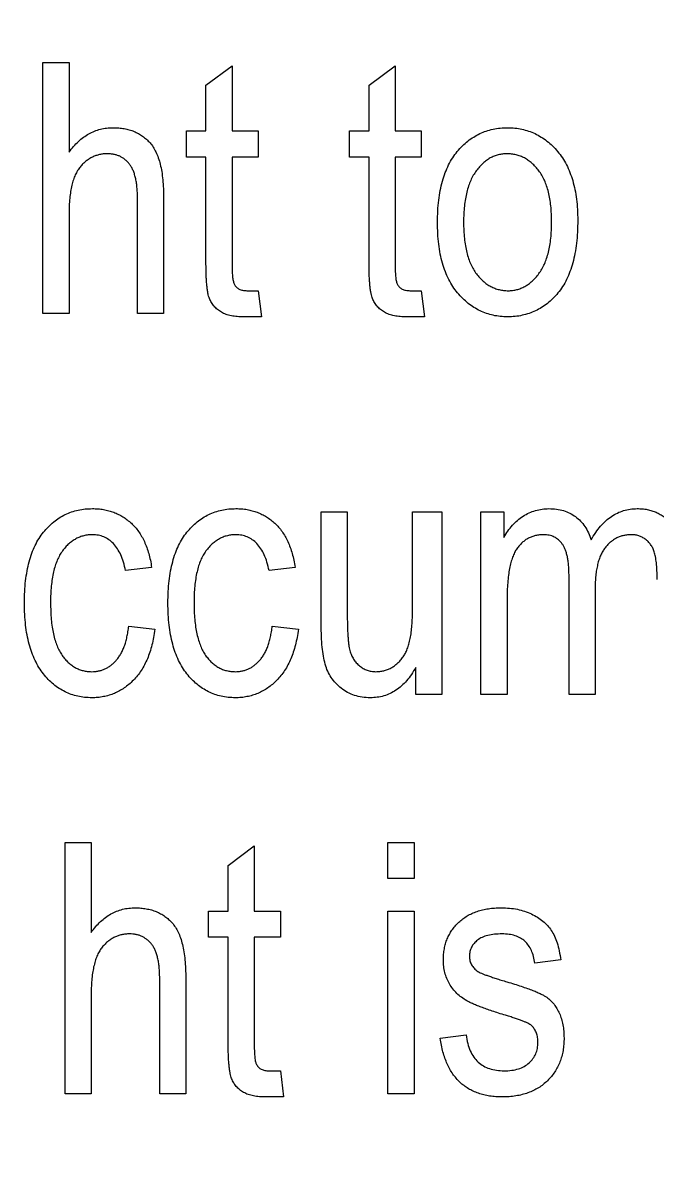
# Model space of a CAD drawing. Header units: millimetres. Extents: x -34 to 34, y -34 to 34.
# Drawn here: x 5.96 to 10.5, y -9.38 to -1.17 of the extents above; entities that cross this region are included whole.
import ezdxf

# ---------------------------------------------------------------- set-up
doc = ezdxf.new("R2010")
doc.units = ezdxf.units.MM

msp = doc.modelspace()

# ---------------------------------------------------------------- linework, layer by layer
at = {"color": 7, "linetype": 'Continuous', "lineweight": 25}
for p, q in [((6.1063, -3.2537), (6.1063, -1.4558)), ((6.1063, -1.4558), (6.2931, -1.4558)), ((6.2931, -1.4558), (6.2931, -2.0986)), ((7.2737, -1.6193), (7.4605, -1.4792)), ((7.4605, -1.4792), (7.4605, -1.9462)), ((8.4411, -1.6193), (8.6279, -1.4792)), ((8.6279, -1.4792), (8.6279, -1.9462)), ((7.2737, -1.9462), (7.2737, -1.6193)), ((8.4411, -1.9462), (8.4411, -1.6193)), ((7.1336, -2.1329), (7.1336, -1.9462)), ((7.1336, -1.9462), (7.2737, -1.9462)), ((7.4605, -1.9462), (7.6473, -1.9462)), ((7.6473, -1.9462), (7.6473, -2.1329)), ((8.301, -2.1329), (8.301, -1.9462)), ((8.301, -1.9462), (8.4411, -1.9462)), ((8.6279, -1.9462), (8.8147, -1.9462)), ((8.8147, -1.9462), (8.8147, -2.1329)), ((7.2737, -2.1329), (7.1336, -2.1329)), ((7.2737, -2.8797), (7.2737, -2.1329)), ((7.6473, -2.1329), (7.4605, -2.1329)), ((7.4605, -2.1329), (7.4605, -2.9071)), ((8.4411, -2.1329), (8.301, -2.1329)), ((8.4411, -2.8797), (8.4411, -2.1329)), ((8.8147, -2.1329), (8.6279, -2.1329)), ((8.6279, -2.1329), (8.6279, -2.9071)), ((6.7834, -3.2537), (6.7834, -2.4266)), ((6.9702, -2.4288), (6.9702, -3.2537)), ((6.2931, -2.5397), (6.2931, -3.2537)), ((7.5659, -3.0902), (7.6473, -3.0902)), ((7.6473, -3.0902), (7.6706, -3.277)), ((8.7334, -3.0902), (8.8147, -3.0902)), ((8.8147, -3.0902), (8.8381, -3.277)), ((6.2931, -3.2537), (6.1063, -3.2537)), ((6.9702, -3.2537), (6.7834, -3.2537)), ((7.6706, -3.277), (7.5324, -3.277)), ((8.8381, -3.277), (8.6998, -3.277)), ((8.0987, -5.4802), (8.0987, -4.6739)), ((8.0987, -4.6739), (8.2854, -4.6739)), ((8.2854, -4.6739), (8.2854, -5.3977)), ((8.7524, -5.3733), (8.7524, -4.6739)), ((8.7524, -4.6739), (8.9625, -4.6739)), ((8.9625, -4.6739), (8.9625, -5.9815)), ((9.2427, -5.9815), (9.2427, -4.6739)), ((9.2427, -4.6739), (9.4062, -4.6739)), ((9.4062, -4.6739), (9.4062, -4.8582)), ((6.8845, -5.0709), (6.6978, -5.0942)), ((7.9119, -5.0709), (7.7251, -5.0942)), ((9.8731, -5.9815), (9.8731, -5.1325)), ((10.0599, -5.2223), (10.0599, -5.9815)), ((9.4295, -5.3036), (9.4295, -5.9815)), ((6.7211, -5.4911), (6.9079, -5.5145)), ((7.7484, -5.4911), (7.9352, -5.5145)), ((8.7758, -5.9815), (8.7758, -5.7874)), ((8.9625, -5.9815), (8.7758, -5.9815)), ((9.4295, -5.9815), (9.2427, -5.9815)), ((10.0599, -5.9815), (9.8731, -5.9815)), ((6.2651, -8.8396), (6.2651, -7.0418)), ((6.2651, -7.0418), (6.4519, -7.0418)), ((6.4519, -7.0418), (6.4519, -7.6846)), ((8.5766, -7.2986), (8.5766, -7.0418)), ((8.5766, -7.0418), (8.7634, -7.0418)), ((8.7634, -7.0418), (8.7634, -7.2986)), ((7.4325, -7.2052), (7.6193, -7.0651)), ((7.6193, -7.0651), (7.6193, -7.5321)), ((7.4325, -7.5321), (7.4325, -7.2052)), ((8.7634, -7.2986), (8.5766, -7.2986)), ((7.2924, -7.5321), (7.4325, -7.5321)), ((7.2924, -7.7189), (7.2924, -7.5321)), ((7.6193, -7.5321), (7.8061, -7.5321)), ((7.8061, -7.5321), (7.8061, -7.7189)), ((8.5766, -8.8396), (8.5766, -7.5321)), ((8.5766, -7.5321), (8.7634, -7.5321)), ((8.7634, -7.5321), (8.7634, -8.8396)), ((7.4325, -7.7189), (7.2924, -7.7189)), ((7.4325, -8.4656), (7.4325, -7.7189)), ((7.8061, -7.7189), (7.6193, -7.7189)), ((7.6193, -7.7189), (7.6193, -8.493)), ((9.8141, -7.8823), (9.6273, -7.9057)), ((6.9422, -8.8396), (6.9422, -8.0125)), ((7.129, -8.0147), (7.129, -8.8396)), ((6.4519, -8.1256), (6.4519, -8.8396)), ((8.9502, -8.4427), (9.137, -8.4193)), ((7.7248, -8.6761), (7.8061, -8.6761)), ((7.8061, -8.6761), (7.8295, -8.8629)), ((6.4519, -8.8396), (6.2651, -8.8396)), ((7.129, -8.8396), (6.9422, -8.8396)), ((7.8295, -8.8629), (7.6912, -8.8629)), ((8.7634, -8.8396), (8.5766, -8.8396))]:
    msp.add_line(p, q, dxfattribs=at)
at = {"color": 7, "linetype": 'Continuous'}
msp.add_circle((0, 0), 34, dxfattribs=at)
at = {"color": 7, "linetype": 'Continuous', "lineweight": 25}
for points, knots in [([(6.2931, -2.0986), (6.3036, -2.0847), (6.3242, -2.0576), (6.3586, -2.0215), (6.3954, -1.9914), (6.4339, -1.9662), (6.4747, -1.9468), (6.5174, -1.9327), (6.5624, -1.9246), (6.5931, -1.9234), (6.6087, -1.9228)], [0, 0, 0, 0, 0.139469, 0.271137, 0.396529, 0.517824, 0.63709, 0.755446, 0.875647, 1, 1, 1, 1]), ([(6.6087, -1.9228), (6.6223, -1.9232), (6.6488, -1.9238), (6.6875, -1.9291), (6.7241, -1.9374), (6.7586, -1.949), (6.7907, -1.9646), (6.8205, -1.9835), (6.8483, -2.0058), (6.8741, -2.0313), (6.8971, -2.0618), (6.9168, -2.0977), (6.9335, -2.1392), (6.9472, -2.1864), (6.9577, -2.2391), (6.9646, -2.2975), (6.9696, -2.3612), (6.97, -2.4057), (6.9702, -2.4288)], [0, 0, 0, 0, 0.057444, 0.11172, 0.164296, 0.215175, 0.264674, 0.314426, 0.363638, 0.414362, 0.467035, 0.523919, 0.586431, 0.655337, 0.730601, 0.812712, 0.902626, 1, 1, 1, 1]), ([(8.9314, -2.5999), (8.9319, -2.5728), (8.9327, -2.5201), (8.9391, -2.4438), (8.9506, -2.3727), (8.9654, -2.3065), (8.9857, -2.2455), (9.0099, -2.1895), (9.0389, -2.1387), (9.0722, -2.0933), (9.1091, -2.0533), (9.1482, -2.0182), (9.1901, -1.989), (9.2341, -1.9646), (9.2805, -1.9459), (9.3293, -1.9324), (9.3806, -1.9241), (9.4157, -1.9233), (9.4334, -1.9228)], [0, 0, 0, 0, 0.085788, 0.16646, 0.242011, 0.313466, 0.380716, 0.444949, 0.506099, 0.565248, 0.622677, 0.677703, 0.73126, 0.783927, 0.836201, 0.88929, 0.943789, 1, 1, 1, 1]), ([(9.4334, -1.9228), (9.451, -1.9232), (9.4854, -1.9241), (9.536, -1.9324), (9.5842, -1.946), (9.6306, -1.9645), (9.6742, -1.9891), (9.7161, -2.0182), (9.7553, -2.0534), (9.7923, -2.0934), (9.8266, -2.1382), (9.8555, -2.1885), (9.8807, -2.2433), (9.9004, -2.3029), (9.9161, -2.3671), (9.9273, -2.436), (9.9344, -2.5096), (9.9351, -2.5604), (9.9354, -2.5864)], [0, 0, 0, 0, 0.056299, 0.110484, 0.164018, 0.2171, 0.270239, 0.324625, 0.380501, 0.439083, 0.499299, 0.561252, 0.625211, 0.69239, 0.762761, 0.837168, 0.916399, 1, 1, 1, 1]), ([(6.566, -2.1096), (6.5567, -2.1099), (6.5383, -2.1105), (6.5113, -2.1147), (6.4855, -2.1228), (6.4605, -2.1328), (6.4369, -2.1466), (6.4139, -2.1626), (6.3925, -2.1822), (6.3718, -2.2045), (6.3528, -2.2307), (6.337, -2.2617), (6.323, -2.2968), (6.3124, -2.3367), (6.3036, -2.3809), (6.2977, -2.4298), (6.2934, -2.4832), (6.2932, -2.5204), (6.2931, -2.5397)], [0, 0, 0, 0, 0.04841, 0.096097, 0.142584, 0.189362, 0.236938, 0.285298, 0.335747, 0.38842, 0.444027, 0.504346, 0.570021, 0.641321, 0.719788, 0.805709, 0.898842, 1, 1, 1, 1]), ([(6.7834, -2.4266), (6.7833, -2.413), (6.7832, -2.3867), (6.78, -2.3487), (6.7761, -2.3137), (6.7692, -2.2817), (6.7615, -2.2526), (6.7518, -2.2263), (6.7394, -2.2036), (6.7261, -2.1833), (6.7108, -2.1659), (6.694, -2.151), (6.6761, -2.1381), (6.6569, -2.1272), (6.6361, -2.1193), (6.6138, -2.114), (6.5904, -2.11), (6.5743, -2.1097), (6.566, -2.1096)], [0, 0, 0, 0, 0.09359, 0.180738, 0.261569, 0.335796, 0.405117, 0.468581, 0.527262, 0.582644, 0.634754, 0.686237, 0.736547, 0.786292, 0.837339, 0.889011, 0.943131, 1, 1, 1, 1]), ([(9.4287, -2.1096), (9.4181, -2.1099), (9.3972, -2.1105), (9.3666, -2.1167), (9.3372, -2.1262), (9.3088, -2.1394), (9.2817, -2.1567), (9.2561, -2.1782), (9.2316, -2.2031), (9.2081, -2.2315), (9.187, -2.2641), (9.1683, -2.3005), (9.1527, -2.3409), (9.14, -2.3851), (9.1302, -2.4331), (9.1235, -2.4851), (9.119, -2.5408), (9.1185, -2.5793), (9.1182, -2.5992)], [0, 0, 0, 0, 0.049208, 0.096939, 0.14444, 0.192437, 0.241939, 0.293272, 0.347178, 0.404151, 0.464138, 0.527023, 0.593715, 0.664842, 0.74037, 0.821268, 0.90793, 1, 1, 1, 1]), ([(9.7486, -2.5992), (9.7484, -2.5792), (9.7479, -2.5406), (9.7433, -2.4847), (9.7368, -2.4326), (9.7264, -2.3846), (9.7139, -2.3403), (9.6976, -2.3001), (9.6794, -2.2634), (9.6575, -2.2311), (9.6338, -2.2027), (9.6087, -2.1777), (9.5822, -2.1567), (9.5544, -2.1393), (9.5248, -2.1261), (9.494, -2.1166), (9.4618, -2.1105), (9.4398, -2.1099), (9.4287, -2.1096)], [0, 0, 0, 0, 0.091482, 0.177065, 0.256957, 0.332205, 0.401911, 0.467978, 0.530577, 0.589659, 0.646279, 0.700302, 0.751512, 0.801343, 0.850264, 0.899299, 0.949177, 1, 1, 1, 1]), ([(9.4334, -3.277), (9.4159, -3.2766), (9.3812, -3.2757), (9.3304, -3.2674), (9.2818, -3.2539), (9.2356, -3.2347), (9.1916, -3.2106), (9.1499, -3.181), (9.1106, -3.1459), (9.0737, -3.1057), (9.0399, -3.0603), (9.0108, -3.0094), (8.9863, -2.9533), (8.9659, -2.8924), (8.9503, -2.8264), (8.9398, -2.7553), (8.9325, -2.6793), (8.9318, -2.6269), (8.9314, -2.5999)], [0, 0, 0, 0, 0.055517, 0.109709, 0.162498, 0.214987, 0.267724, 0.321039, 0.376682, 0.434188, 0.493645, 0.555402, 0.619368, 0.687195, 0.758459, 0.834052, 0.914482, 1, 1, 1, 1]), ([(9.1182, -2.5992), (9.1185, -2.6193), (9.119, -2.6581), (9.1236, -2.7144), (9.1301, -2.7667), (9.1405, -2.8149), (9.153, -2.8595), (9.169, -2.8999), (9.1877, -2.9365), (9.2092, -2.969), (9.233, -2.9975), (9.2583, -3.0221), (9.2847, -3.0431), (9.3125, -3.0605), (9.342, -3.0737), (9.3729, -3.0832), (9.4051, -3.0893), (9.4271, -3.0899), (9.4382, -3.0902)], [0, 0, 0, 0, 0.0918285, 0.1777697, 0.2580302, 0.3331055, 0.4031864, 0.4696189, 0.5315789, 0.5909885, 0.6474789, 0.7009891, 0.7520816, 0.8017985, 0.8506073, 0.8995302, 0.9492937, 1, 1, 1, 1]), ([(9.9354, -2.5864), (9.935, -2.6146), (9.9342, -2.6692), (9.9278, -2.7483), (9.9164, -2.8218), (9.9015, -2.8899), (9.8812, -2.9522), (9.8574, -3.0093), (9.8284, -3.0607), (9.7951, -3.1063), (9.7585, -3.1466), (9.7194, -3.1816), (9.6775, -3.2108), (9.6335, -3.2353), (9.5868, -3.2538), (9.5379, -3.2675), (9.4865, -3.2757), (9.4513, -3.2766), (9.4334, -3.277)], [0, 0, 0, 0, 0.088003, 0.170193, 0.247313, 0.319619, 0.387372, 0.451254, 0.51221, 0.57084, 0.627211, 0.68147, 0.73428, 0.786212, 0.838108, 0.890456, 0.944195, 1, 1, 1, 1]), ([(9.4382, -3.0902), (9.4487, -3.0899), (9.4694, -3.0893), (9.4998, -3.0832), (9.5292, -3.0736), (9.5572, -3.0601), (9.5841, -3.0425), (9.6102, -3.0218), (9.6346, -2.9966), (9.6579, -2.9678), (9.6796, -2.9354), (9.6982, -2.8986), (9.7138, -2.858), (9.7264, -2.8136), (9.7369, -2.7655), (9.7433, -2.7134), (9.7479, -2.6575), (9.7484, -2.619), (9.7486, -2.5992)], [0, 0, 0, 0, 0.048586, 0.09626, 0.143167, 0.191349, 0.240317, 0.291669, 0.34551, 0.402853, 0.463077, 0.526389, 0.593526, 0.664568, 0.740121, 0.821482, 0.90804, 1, 1, 1, 1]), ([(7.5324, -3.277), (7.517, -3.2767), (7.4877, -3.2762), (7.4461, -3.2684), (7.4088, -3.2577), (7.3766, -3.2409), (7.3493, -3.2202), (7.3261, -3.1964), (7.3083, -3.1684), (7.2965, -3.1424), (7.2899, -3.1183), (7.2858, -3.0959), (7.2816, -3.0697), (7.2791, -3.0393), (7.2762, -3.0051), (7.2751, -2.9669), (7.2739, -2.9247), (7.2738, -2.8952), (7.2737, -2.8797)], [0, 0, 0, 0, 0.082978, 0.158466, 0.227964, 0.292396, 0.353441, 0.412531, 0.471462, 0.531841, 0.565997, 0.606892, 0.654804, 0.709656, 0.771661, 0.840124, 0.916455, 1, 1, 1, 1]), ([(7.4605, -2.9071), (7.4607, -2.9234), (7.461, -2.9529), (7.4638, -2.9922), (7.4679, -3.0225), (7.4742, -3.0386), (7.4769, -3.0453)], [0, 0, 0, 0, 0.349051, 0.631075, 0.845143, 1, 1, 1, 1]), ([(8.6998, -3.277), (8.6844, -3.2767), (8.6551, -3.2762), (8.6135, -3.2684), (8.5762, -3.2577), (8.544, -3.2409), (8.5167, -3.2202), (8.4935, -3.1964), (8.4757, -3.1684), (8.464, -3.1424), (8.4573, -3.1183), (8.4532, -3.0959), (8.449, -3.0697), (8.4465, -3.0393), (8.4437, -3.0051), (8.4426, -2.9669), (8.4413, -2.9247), (8.4412, -2.8952), (8.4411, -2.8797)], [0, 0, 0, 0, 0.082978, 0.158466, 0.227964, 0.292396, 0.353441, 0.412531, 0.471462, 0.531841, 0.565997, 0.606892, 0.654804, 0.709656, 0.771661, 0.840124, 0.916455, 1, 1, 1, 1]), ([(8.6279, -2.9071), (8.6281, -2.9234), (8.6284, -2.9529), (8.6312, -2.9922), (8.6353, -3.0225), (8.6417, -3.0386), (8.6443, -3.0453)], [0, 0, 0, 0, 0.349051, 0.631075, 0.845143, 1, 1, 1, 1]), ([(7.4769, -3.0453), (7.4814, -3.0523), (7.4902, -3.0661), (7.5114, -3.0803), (7.5371, -3.0888), (7.5559, -3.0897), (7.5659, -3.0902)], [0, 0, 0, 0, 0.23382, 0.463567, 0.713334, 1, 1, 1, 1]), ([(8.6443, -3.0453), (8.6488, -3.0523), (8.6576, -3.0661), (8.6788, -3.0803), (8.7045, -3.0888), (8.7233, -3.0897), (8.7334, -3.0902)], [0, 0, 0, 0, 0.23382, 0.463567, 0.713334, 1, 1, 1, 1]), ([(5.974, -5.3266), (5.9744, -5.2992), (5.9752, -5.2462), (5.9812, -5.1694), (5.9923, -5.098), (6.0071, -5.0318), (6.0258, -4.9706), (6.0492, -4.9148), (6.077, -4.8643), (6.1093, -4.8194), (6.1446, -4.7797), (6.1823, -4.745), (6.2228, -4.7159), (6.2658, -4.6921), (6.3112, -4.6733), (6.3591, -4.6603), (6.4093, -4.6519), (6.4436, -4.651), (6.461, -4.6506)], [0, 0, 0, 0, 0.087515, 0.169433, 0.246144, 0.318303, 0.38631, 0.450435, 0.51135, 0.570154, 0.626887, 0.681105, 0.733762, 0.785802, 0.837934, 0.890383, 0.944333, 1, 1, 1, 1]), ([(6.461, -4.6506), (6.4745, -4.6508), (6.5012, -4.6512), (6.5402, -4.6567), (6.5777, -4.6644), (6.6132, -4.6764), (6.6475, -4.6908), (6.6798, -4.7093), (6.7109, -4.7305), (6.7398, -4.7553), (6.7672, -4.7832), (6.7918, -4.8146), (6.814, -4.8493), (6.8331, -4.8872), (6.85, -4.9285), (6.8645, -4.9728), (6.8763, -5.0207), (6.8817, -5.0538), (6.8845, -5.0709)], [0, 0, 0, 0, 0.061523, 0.121295, 0.179092, 0.235668, 0.291744, 0.348287, 0.404828, 0.462985, 0.52174, 0.582467, 0.644236, 0.708891, 0.775956, 0.847071, 0.921227, 1, 1, 1, 1]), ([(7.0013, -5.3266), (7.0017, -5.2992), (7.0026, -5.2462), (7.0086, -5.1694), (7.0196, -5.098), (7.0344, -5.0318), (7.0532, -4.9706), (7.0765, -4.9148), (7.1043, -4.8643), (7.1366, -4.8194), (7.1719, -4.7797), (7.2097, -4.745), (7.2502, -4.7159), (7.2931, -4.6921), (7.3385, -4.6733), (7.3864, -4.6603), (7.4366, -4.6519), (7.4709, -4.651), (7.4883, -4.6506)], [0, 0, 0, 0, 0.0875147, 0.1694331, 0.2461442, 0.3183028, 0.38631, 0.4504351, 0.5113503, 0.5701541, 0.6268866, 0.6811052, 0.7337621, 0.7858024, 0.8379342, 0.8903826, 0.9443328, 1, 1, 1, 1]), ([(7.4883, -4.6506), (7.5018, -4.6508), (7.5285, -4.6512), (7.5675, -4.6567), (7.605, -4.6644), (7.6405, -4.6764), (7.6748, -4.6908), (7.7071, -4.7093), (7.7382, -4.7305), (7.7672, -4.7553), (7.7945, -4.7832), (7.8192, -4.8146), (7.8413, -4.8493), (7.8604, -4.8872), (7.8773, -4.9285), (7.8918, -4.9728), (7.9036, -5.0207), (7.9091, -5.0538), (7.9119, -5.0709)], [0, 0, 0, 0, 0.061523, 0.121295, 0.179092, 0.235668, 0.291744, 0.348287, 0.404828, 0.462985, 0.52174, 0.582467, 0.644236, 0.708891, 0.775956, 0.847071, 0.921227, 1, 1, 1, 1]), ([(9.4062, -4.8582), (9.4154, -4.8422), (9.4334, -4.811), (9.4666, -4.7696), (9.5034, -4.7339), (9.5436, -4.7037), (9.587, -4.6799), (9.6327, -4.6631), (9.6804, -4.6523), (9.7129, -4.6512), (9.7294, -4.6506)], [0, 0, 0, 0, 0.136597, 0.267048, 0.392852, 0.516746, 0.639191, 0.758621, 0.877822, 1, 1, 1, 1]), ([(9.7294, -4.6506), (9.7476, -4.6513), (9.7827, -4.6526), (9.8332, -4.6634), (9.8794, -4.6812), (9.9206, -4.7069), (9.9572, -4.7388), (9.9882, -4.7778), (10.0133, -4.8233), (10.0248, -4.8569), (10.0307, -4.8742)], [0, 0, 0, 0, 0.134338, 0.25943, 0.380207, 0.498544, 0.617104, 0.738065, 0.864496, 1, 1, 1, 1]), ([(10.0307, -4.8742), (10.0415, -4.8565), (10.0621, -4.8223), (10.0976, -4.7764), (10.1354, -4.7375), (10.1759, -4.7057), (10.2188, -4.6811), (10.2639, -4.6632), (10.3115, -4.6528), (10.3441, -4.6514), (10.3605, -4.6506)], [0, 0, 0, 0, 0.1483081, 0.2860619, 0.4141199, 0.5356857, 0.6530704, 0.7672139, 0.8821416, 1, 1, 1, 1]), ([(10.3605, -4.6506), (10.373, -4.6508), (10.3973, -4.6512), (10.4327, -4.6566), (10.4662, -4.6645), (10.4978, -4.6756), (10.5268, -4.6911), (10.5544, -4.7088), (10.5797, -4.7302), (10.6028, -4.7549), (10.6237, -4.783), (10.6418, -4.8151), (10.6564, -4.8513), (10.6694, -4.8909), (10.6786, -4.9348), (10.6856, -4.9823), (10.6895, -5.0338), (10.69, -5.0695), (10.6903, -5.088)], [0, 0, 0, 0, 0.059735, 0.117086, 0.171872, 0.225368, 0.277453, 0.329879, 0.382627, 0.436445, 0.492507, 0.550938, 0.613103, 0.680096, 0.751376, 0.828259, 0.911021, 1, 1, 1, 1]), ([(6.4614, -4.8374), (6.4507, -4.8377), (6.4299, -4.8384), (6.3993, -4.8441), (6.37, -4.8531), (6.3423, -4.8662), (6.316, -4.8827), (6.2908, -4.9026), (6.2672, -4.9263), (6.2453, -4.954), (6.2248, -4.985), (6.208, -5.0209), (6.1928, -5.0607), (6.1817, -5.1051), (6.1719, -5.1534), (6.1657, -5.2061), (6.1616, -5.2631), (6.161, -5.3025), (6.1607, -5.323)], [0, 0, 0, 0, 0.049725, 0.097853, 0.145678, 0.192905, 0.241353, 0.2909, 0.343353, 0.398158, 0.455928, 0.517432, 0.583883, 0.6553, 0.732068, 0.814875, 0.904111, 1, 1, 1, 1]), ([(6.6978, -5.0942), (6.6932, -5.0739), (6.6847, -5.0355), (6.6653, -4.9826), (6.6414, -4.9377), (6.6123, -4.9011), (6.5796, -4.8722), (6.5429, -4.8523), (6.5032, -4.8396), (6.4754, -4.8381), (6.4614, -4.8374)], [0, 0, 0, 0, 0.163616, 0.309547, 0.441434, 0.56263, 0.675242, 0.78231, 0.889456, 1, 1, 1, 1]), ([(7.4887, -4.8374), (7.4781, -4.8377), (7.4572, -4.8384), (7.4266, -4.8441), (7.3973, -4.8531), (7.3696, -4.8662), (7.3433, -4.8827), (7.3182, -4.9026), (7.2945, -4.9263), (7.2727, -4.954), (7.2522, -4.985), (7.2354, -5.0209), (7.2201, -5.0607), (7.209, -5.1051), (7.1992, -5.1534), (7.193, -5.2061), (7.1889, -5.2631), (7.1884, -5.3025), (7.1881, -5.323)], [0, 0, 0, 0, 0.049725, 0.097853, 0.145678, 0.192905, 0.241353, 0.2909, 0.343353, 0.398158, 0.455928, 0.517432, 0.583883, 0.6553, 0.732068, 0.814875, 0.904111, 1, 1, 1, 1]), ([(7.7251, -5.0942), (7.7206, -5.0739), (7.712, -5.0355), (7.6926, -4.9826), (7.6687, -4.9377), (7.6396, -4.9011), (7.6069, -4.8722), (7.5702, -4.8523), (7.5305, -4.8396), (7.5028, -4.8381), (7.4887, -4.8374)], [0, 0, 0, 0, 0.163616, 0.309547, 0.441434, 0.56263, 0.675242, 0.78231, 0.889456, 1, 1, 1, 1]), ([(9.6907, -4.8374), (9.6809, -4.8376), (9.6616, -4.8381), (9.6335, -4.843), (9.6072, -4.851), (9.5824, -4.8622), (9.5588, -4.8759), (9.5373, -4.8938), (9.5172, -4.9142), (9.4985, -4.938), (9.4819, -4.9662), (9.4679, -4.9993), (9.4559, -5.0375), (9.4462, -5.0808), (9.4387, -5.1292), (9.4333, -5.1828), (9.4301, -5.2414), (9.4297, -5.2823), (9.4295, -5.3036)], [0, 0, 0, 0, 0.04911, 0.095801, 0.141392, 0.185846, 0.230919, 0.276977, 0.324509, 0.37369, 0.427175, 0.486573, 0.552646, 0.625949, 0.707486, 0.796363, 0.894011, 1, 1, 1, 1]), ([(9.8731, -5.1325), (9.873, -5.1195), (9.8727, -5.0944), (9.8707, -5.0582), (9.8665, -5.0252), (9.8617, -4.9949), (9.8548, -4.9677), (9.8465, -4.9434), (9.8365, -4.9223), (9.8219, -4.8984), (9.7995, -4.8739), (9.7676, -4.8523), (9.7306, -4.8393), (9.7043, -4.8381), (9.6907, -4.8374)], [0, 0, 0, 0, 0.0994477, 0.1916128, 0.2767906, 0.3540922, 0.425988, 0.4909363, 0.5495457, 0.6042141, 0.7048529, 0.7999553, 0.8963474, 1, 1, 1, 1]), ([(10.3189, -4.8374), (10.3097, -4.8377), (10.2914, -4.8382), (10.2646, -4.8427), (10.2391, -4.8499), (10.2149, -4.8604), (10.1921, -4.8734), (10.1705, -4.8894), (10.1505, -4.9086), (10.1314, -4.9303), (10.1146, -4.9555), (10.0995, -4.9837), (10.0873, -5.0155), (10.0775, -5.0506), (10.0696, -5.0888), (10.0637, -5.1303), (10.0605, -5.1752), (10.0601, -5.2062), (10.0599, -5.2223)], [0, 0, 0, 0, 0.053154, 0.104824, 0.15567, 0.205101, 0.25578, 0.306207, 0.359071, 0.414525, 0.471864, 0.532792, 0.598031, 0.667009, 0.741937, 0.821647, 0.907783, 1, 1, 1, 1]), ([(10.5035, -5.1584), (10.5035, -5.1368), (10.5033, -5.0968), (10.4992, -5.042), (10.4936, -4.9973), (10.4848, -4.9615), (10.473, -4.9324), (10.4585, -4.9076), (10.4403, -4.8865), (10.4193, -4.869), (10.3966, -4.8547), (10.3718, -4.8448), (10.3459, -4.8382), (10.328, -4.8377), (10.3189, -4.8374)], [0, 0, 0, 0, 0.15467, 0.285342, 0.392361, 0.476649, 0.547961, 0.615756, 0.681061, 0.745804, 0.810178, 0.872132, 0.935561, 1, 1, 1, 1]), ([(6.4562, -6.0048), (6.4391, -6.0044), (6.4052, -6.0035), (6.3558, -5.9952), (6.3086, -5.9817), (6.2639, -5.9625), (6.2213, -5.9384), (6.1811, -5.9089), (6.1437, -5.8736), (6.1084, -5.8334), (6.0768, -5.7877), (6.0488, -5.737), (6.0256, -5.681), (6.0067, -5.6199), (5.9918, -5.5538), (5.9814, -5.4825), (5.9752, -5.4062), (5.9744, -5.3537), (5.974, -5.3266)], [0, 0, 0, 0, 0.055072, 0.108431, 0.160408, 0.212143, 0.264207, 0.316952, 0.371879, 0.428834, 0.488245, 0.549703, 0.6144, 0.68226, 0.754657, 0.831564, 0.912976, 1, 1, 1, 1]), ([(6.1607, -5.323), (6.1611, -5.344), (6.1617, -5.3845), (6.1651, -5.4431), (6.1717, -5.4972), (6.1807, -5.547), (6.1922, -5.5923), (6.2065, -5.6331), (6.2231, -5.6694), (6.2426, -5.7011), (6.2643, -5.7286), (6.2873, -5.7524), (6.3115, -5.7729), (6.3376, -5.7893), (6.3652, -5.8022), (6.3941, -5.8113), (6.4245, -5.8171), (6.4453, -5.8177), (6.4559, -5.818)], [0, 0, 0, 0, 0.097839, 0.188479, 0.272774, 0.350956, 0.423362, 0.489882, 0.551603, 0.608719, 0.662672, 0.713852, 0.762427, 0.809954, 0.856748, 0.903598, 0.950729, 1, 1, 1, 1]), ([(7.4836, -6.0048), (7.4664, -6.0044), (7.4326, -6.0035), (7.3831, -5.9952), (7.3359, -5.9817), (7.2912, -5.9625), (7.2487, -5.9384), (7.2084, -5.9089), (7.171, -5.8736), (7.1357, -5.8334), (7.1041, -5.7877), (7.0761, -5.737), (7.053, -5.681), (7.034, -5.6199), (7.0191, -5.5538), (7.0087, -5.4825), (7.0025, -5.4062), (7.0017, -5.3537), (7.0013, -5.3266)], [0, 0, 0, 0, 0.055072, 0.108431, 0.160408, 0.212143, 0.264207, 0.316952, 0.371879, 0.428834, 0.488245, 0.549703, 0.6144, 0.68226, 0.754657, 0.831564, 0.912976, 1, 1, 1, 1]), ([(7.1881, -5.323), (7.1884, -5.344), (7.189, -5.3845), (7.1925, -5.4431), (7.199, -5.4972), (7.2081, -5.547), (7.2196, -5.5923), (7.2338, -5.6331), (7.2504, -5.6694), (7.2699, -5.7011), (7.2916, -5.7286), (7.3146, -5.7524), (7.3389, -5.7729), (7.3649, -5.7893), (7.3925, -5.8022), (7.4215, -5.8113), (7.4519, -5.8171), (7.4726, -5.8177), (7.4832, -5.818)], [0, 0, 0, 0, 0.097839, 0.188479, 0.272774, 0.350956, 0.423362, 0.489882, 0.551603, 0.608719, 0.662672, 0.713852, 0.762427, 0.809954, 0.856748, 0.903598, 0.950729, 1, 1, 1, 1]), ([(8.2854, -5.3977), (8.2855, -5.4138), (8.2857, -5.4446), (8.2864, -5.4887), (8.2877, -5.5287), (8.29, -5.5645), (8.2924, -5.5961), (8.2957, -5.6236), (8.2991, -5.6471), (8.305, -5.6722), (8.3142, -5.6998), (8.3304, -5.7287), (8.3492, -5.7553), (8.3727, -5.7774), (8.399, -5.7952), (8.4272, -5.8086), (8.4575, -5.8166), (8.4781, -5.8175), (8.4886, -5.818)], [0, 0, 0, 0, 0.091359, 0.175113, 0.251293, 0.319245, 0.378962, 0.431928, 0.476759, 0.513694, 0.57892, 0.641169, 0.702077, 0.763267, 0.823543, 0.882371, 0.940283, 1, 1, 1, 1]), ([(8.6864, -5.7111), (8.6917, -5.7027), (8.703, -5.685), (8.7162, -5.6544), (8.7273, -5.6191), (8.7368, -5.5792), (8.744, -5.5345), (8.7489, -5.485), (8.7518, -5.4307), (8.7522, -5.393), (8.7524, -5.3733)], [0, 0, 0, 0, 0.085387, 0.18044, 0.28596, 0.403171, 0.532484, 0.67549, 0.830521, 1, 1, 1, 1]), ([(6.4559, -5.818), (6.4642, -5.8179), (6.4806, -5.8176), (6.5047, -5.8132), (6.5282, -5.8073), (6.5505, -5.7983), (6.572, -5.7874), (6.592, -5.7732), (6.6115, -5.7571), (6.6301, -5.7386), (6.6474, -5.7172), (6.6631, -5.6931), (6.6768, -5.6659), (6.6893, -5.6363), (6.6999, -5.604), (6.7084, -5.5688), (6.7158, -5.5309), (6.7193, -5.5047), (6.7211, -5.4911)], [0, 0, 0, 0, 0.053426, 0.1059449, 0.1579213, 0.2093736, 0.2606278, 0.3130998, 0.3671677, 0.4237795, 0.4823752, 0.5442043, 0.6094985, 0.6784503, 0.7511767, 0.8288474, 0.9119742, 1, 1, 1, 1]), ([(7.4832, -5.818), (7.4915, -5.8179), (7.5079, -5.8176), (7.5321, -5.8132), (7.5555, -5.8073), (7.5778, -5.7983), (7.5993, -5.7874), (7.6193, -5.7732), (7.6388, -5.7571), (7.6574, -5.7386), (7.6747, -5.7172), (7.6904, -5.6931), (7.7041, -5.6659), (7.7166, -5.6363), (7.7272, -5.604), (7.7358, -5.5688), (7.7431, -5.5309), (7.7466, -5.5047), (7.7484, -5.4911)], [0, 0, 0, 0, 0.053426, 0.105945, 0.157921, 0.209374, 0.260628, 0.3131, 0.367168, 0.423779, 0.482375, 0.544204, 0.609498, 0.67845, 0.751177, 0.828847, 0.911974, 1, 1, 1, 1]), ([(8.4503, -6.0048), (8.4308, -6.004), (8.3927, -6.0024), (8.3377, -5.9893), (8.2872, -5.9678), (8.2416, -5.9383), (8.2024, -5.9017), (8.1694, -5.8606), (8.1438, -5.8147), (8.1259, -5.7633), (8.1133, -5.7051), (8.1051, -5.6385), (8.0995, -5.5625), (8.099, -5.5087), (8.0987, -5.4802)], [0, 0, 0, 0, 0.08132, 0.158893, 0.233828, 0.30932, 0.383918, 0.456423, 0.528344, 0.60161, 0.68264, 0.775682, 0.881375, 1, 1, 1, 1]), ([(6.9079, -5.5145), (6.9051, -5.5339), (6.8997, -5.5716), (6.8875, -5.6262), (6.8728, -5.6772), (6.8547, -5.7248), (6.8341, -5.7687), (6.8106, -5.8094), (6.784, -5.8463), (6.7543, -5.8795), (6.7228, -5.9091), (6.689, -5.9344), (6.6543, -5.9564), (6.6177, -5.974), (6.5797, -5.9882), (6.5397, -5.9972), (6.4986, -6.0041), (6.4705, -6.0046), (6.4562, -6.0048)], [0, 0, 0, 0, 0.079902, 0.155663, 0.228083, 0.296587, 0.362986, 0.426164, 0.488029, 0.548508, 0.607519, 0.664212, 0.720412, 0.775031, 0.829998, 0.885627, 0.941864, 1, 1, 1, 1]), ([(7.9352, -5.5145), (7.9324, -5.5339), (7.927, -5.5716), (7.9148, -5.6262), (7.9001, -5.6772), (7.882, -5.7248), (7.8614, -5.7687), (7.8379, -5.8094), (7.8113, -5.8463), (7.7816, -5.8795), (7.7501, -5.9091), (7.7164, -5.9344), (7.6817, -5.9564), (7.645, -5.974), (7.607, -5.9882), (7.567, -5.9972), (7.5259, -6.0041), (7.4978, -6.0046), (7.4836, -6.0048)], [0, 0, 0, 0, 0.079902, 0.155663, 0.228083, 0.296587, 0.362986, 0.426164, 0.488029, 0.548508, 0.607519, 0.664212, 0.720412, 0.775031, 0.829998, 0.885627, 0.941864, 1, 1, 1, 1]), ([(8.4886, -5.818), (8.4985, -5.8176), (8.5179, -5.8168), (8.5463, -5.8122), (8.5732, -5.8036), (8.5988, -5.7919), (8.6232, -5.7768), (8.6457, -5.7579), (8.6673, -5.7362), (8.6799, -5.7197), (8.6864, -5.7111)], [0, 0, 0, 0, 0.126467, 0.248159, 0.367432, 0.487375, 0.608457, 0.733563, 0.862493, 1, 1, 1, 1]), ([(8.7758, -5.7874), (8.7657, -5.8046), (8.7462, -5.8379), (8.712, -5.8825), (8.6749, -5.92), (8.6354, -5.9512), (8.5929, -5.9751), (8.5479, -5.9926), (8.5, -6.0031), (8.4671, -6.0042), (8.4503, -6.0048)], [0, 0, 0, 0, 0.145351, 0.280358, 0.407344, 0.528382, 0.645242, 0.760901, 0.878542, 1, 1, 1, 1]), ([(6.4519, -7.6846), (6.4625, -7.6706), (6.483, -7.6435), (6.5174, -7.6074), (6.5543, -7.5773), (6.5927, -7.5521), (6.6335, -7.5327), (6.6762, -7.5186), (6.7212, -7.5105), (6.7519, -7.5093), (6.7675, -7.5087)], [0, 0, 0, 0, 0.1394694, 0.2711371, 0.3965288, 0.5178236, 0.63709, 0.7554465, 0.8756473, 1, 1, 1, 1]), ([(6.7675, -7.5087), (6.7811, -7.5091), (6.8076, -7.5098), (6.8463, -7.515), (6.8829, -7.5234), (6.9174, -7.5349), (6.9495, -7.5505), (6.9793, -7.5694), (7.0071, -7.5917), (7.0329, -7.6172), (7.0559, -7.6477), (7.0756, -7.6836), (7.0923, -7.7252), (7.106, -7.7723), (7.1165, -7.8251), (7.1234, -7.8834), (7.1284, -7.9472), (7.1288, -7.9916), (7.129, -8.0147)], [0, 0, 0, 0, 0.057444, 0.1117202, 0.1642962, 0.2151745, 0.2646744, 0.3144257, 0.3636384, 0.4143616, 0.4670349, 0.5239186, 0.5864313, 0.6553367, 0.7306011, 0.8127119, 0.9026258, 1, 1, 1, 1]), ([(8.9735, -7.8816), (8.9739, -7.8681), (8.9746, -7.8417), (8.9799, -7.803), (8.9881, -7.7661), (9.0001, -7.7312), (9.0161, -7.6986), (9.0347, -7.6676), (9.0572, -7.6386), (9.083, -7.6118), (9.1116, -7.5873), (9.1435, -7.5664), (9.1778, -7.5485), (9.2149, -7.5339), (9.2545, -7.5225), (9.2966, -7.5148), (9.3414, -7.5093), (9.3721, -7.5089), (9.388, -7.5087)], [0, 0, 0, 0, 0.064436, 0.125867, 0.185938, 0.24426, 0.301581, 0.35857, 0.416451, 0.475923, 0.535995, 0.595828, 0.657302, 0.7203, 0.78546, 0.85336, 0.924575, 1, 1, 1, 1]), ([(9.388, -7.5087), (9.4078, -7.5093), (9.4464, -7.5105), (9.5026, -7.5184), (9.5549, -7.5324), (9.6032, -7.5517), (9.6472, -7.5752), (9.6858, -7.6031), (9.7191, -7.6347), (9.7473, -7.6706), (9.7703, -7.7129), (9.789, -7.7622), (9.8044, -7.8194), (9.8107, -7.8606), (9.8141, -7.8823)], [0, 0, 0, 0, 0.094098, 0.183224, 0.267982, 0.350533, 0.429223, 0.50396, 0.575737, 0.645979, 0.719792, 0.80267, 0.895821, 1, 1, 1, 1]), ([(6.7248, -7.6955), (6.7155, -7.6958), (6.6972, -7.6964), (6.6701, -7.7007), (6.6444, -7.7087), (6.6193, -7.7187), (6.5957, -7.7325), (6.5727, -7.7485), (6.5513, -7.7681), (6.5306, -7.7904), (6.5116, -7.8166), (6.4959, -7.8476), (6.4818, -7.8827), (6.4712, -7.9226), (6.4624, -7.9668), (6.4565, -8.0157), (6.4522, -8.0691), (6.452, -8.1063), (6.4519, -8.1256)], [0, 0, 0, 0, 0.04841, 0.096097, 0.142584, 0.189362, 0.236938, 0.285298, 0.335747, 0.38842, 0.444027, 0.504346, 0.570021, 0.641321, 0.719788, 0.805709, 0.898842, 1, 1, 1, 1]), ([(6.9422, -8.0125), (6.9422, -7.9989), (6.9421, -7.9726), (6.9388, -7.9346), (6.9349, -7.8996), (6.928, -7.8676), (6.9203, -7.8385), (6.9106, -7.8123), (6.8983, -7.7895), (6.8849, -7.7693), (6.8697, -7.7518), (6.8528, -7.7369), (6.8349, -7.7241), (6.8157, -7.7132), (6.7949, -7.7052), (6.7727, -7.6999), (6.7492, -7.696), (6.7331, -7.6957), (6.7248, -7.6955)], [0, 0, 0, 0, 0.09359, 0.180738, 0.261569, 0.335796, 0.405117, 0.468581, 0.527262, 0.582644, 0.634754, 0.686237, 0.736547, 0.786292, 0.837339, 0.889011, 0.943131, 1, 1, 1, 1]), ([(9.3945, -7.6955), (9.376, -7.696), (9.3413, -7.697), (9.2929, -7.7053), (9.2516, -7.7187), (9.218, -7.7386), (9.1923, -7.763), (9.1738, -7.7908), (9.1622, -7.822), (9.161, -7.844), (9.1603, -7.8553)], [0, 0, 0, 0, 0.174448, 0.326882, 0.461347, 0.581638, 0.691071, 0.792789, 0.893938, 1, 1, 1, 1]), ([(9.6273, -7.9057), (9.6247, -7.8891), (9.6199, -7.8577), (9.6054, -7.8142), (9.5843, -7.7775), (9.5579, -7.7468), (9.525, -7.7236), (9.4865, -7.707), (9.4423, -7.6971), (9.411, -7.6961), (9.3945, -7.6955)], [0, 0, 0, 0, 0.14289, 0.271578, 0.390469, 0.502571, 0.615208, 0.73219, 0.859187, 1, 1, 1, 1]), ([(9.1603, -7.8553), (9.1609, -7.8662), (9.1621, -7.8877), (9.1742, -7.9175), (9.193, -7.944), (9.2104, -7.9572), (9.2194, -7.964)], [0, 0, 0, 0, 0.253335, 0.496023, 0.737057, 1, 1, 1, 1]), ([(9.4317, -8.2825), (9.4147, -8.2773), (9.382, -8.2674), (9.3352, -8.2523), (9.2926, -8.2383), (9.2541, -8.2244), (9.22, -8.2108), (9.1895, -8.1986), (9.1632, -8.1867), (9.1343, -8.1713), (9.1027, -8.1506), (9.0693, -8.1222), (9.0406, -8.0897), (9.0163, -8.0539), (8.9975, -8.0146), (8.9833, -7.9726), (8.9753, -7.9278), (8.9741, -7.8972), (8.9735, -7.8816)], [0, 0, 0, 0, 0.080348, 0.154086, 0.221746, 0.283008, 0.338429, 0.387637, 0.431089, 0.468395, 0.535347, 0.601101, 0.665615, 0.730436, 0.795703, 0.861629, 0.92964, 1, 1, 1, 1]), ([(9.2194, -7.964), (9.223, -7.9661), (9.2315, -7.9711), (9.2469, -7.9782), (9.2667, -7.9862), (9.2908, -7.9947), (9.319, -8.0049), (9.3517, -8.0151), (9.3887, -8.0271), (9.4149, -8.0347), (9.4288, -8.0388)], [0, 0, 0, 0, 0.056472, 0.132657, 0.228152, 0.343167, 0.4768, 0.631658, 0.805172, 1, 1, 1, 1]), ([(9.4288, -8.0388), (9.4468, -8.0442), (9.4811, -8.0545), (9.5298, -8.0702), (9.5732, -8.0852), (9.6115, -8.0993), (9.6445, -8.1127), (9.6721, -8.1256), (9.6951, -8.1368), (9.7179, -8.152), (9.7417, -8.1722), (9.7665, -8.1994), (9.7877, -8.2308), (9.8056, -8.266), (9.8196, -8.3049), (9.8305, -8.3471), (9.836, -8.393), (9.8369, -8.4248), (9.8374, -8.4412)], [0, 0, 0, 0, 0.088802, 0.169044, 0.241298, 0.305599, 0.36146, 0.409493, 0.449546, 0.481868, 0.538906, 0.596212, 0.655284, 0.717158, 0.781997, 0.850081, 0.922425, 1, 1, 1, 1]), ([(9.6079, -8.3547), (9.605, -8.3522), (9.5981, -8.3464), (9.5849, -8.3388), (9.5683, -8.3303), (9.5481, -8.3216), (9.5241, -8.3128), (9.4966, -8.3027), (9.4654, -8.2927), (9.4433, -8.286), (9.4317, -8.2825)], [0, 0, 0, 0, 0.061004, 0.141395, 0.237691, 0.352034, 0.486513, 0.638401, 0.810736, 1, 1, 1, 1]), ([(9.6506, -8.4733), (9.6502, -8.4612), (9.6495, -8.4382), (9.6413, -8.4058), (9.6278, -8.3775), (9.6145, -8.3623), (9.6079, -8.3547)], [0, 0, 0, 0, 0.280002, 0.533179, 0.769121, 1, 1, 1, 1]), ([(9.3956, -8.8629), (9.38, -8.8625), (9.3497, -8.8617), (9.3052, -8.8572), (9.2634, -8.8486), (9.2238, -8.8375), (9.1871, -8.8224), (9.1526, -8.8045), (9.121, -8.7828), (9.0914, -8.7583), (9.0649, -8.73), (9.0405, -8.6988), (9.0192, -8.664), (9, -8.6261), (8.9837, -8.5849), (8.9699, -8.5404), (8.9581, -8.4928), (8.9528, -8.4596), (8.9502, -8.4427)], [0, 0, 0, 0, 0.068598, 0.133768, 0.196572, 0.256229, 0.314602, 0.370895, 0.427188, 0.483069, 0.539889, 0.597519, 0.657405, 0.719194, 0.784329, 0.852247, 0.924462, 1, 1, 1, 1]), ([(9.137, -8.4193), (9.1401, -8.4398), (9.1461, -8.4785), (9.1641, -8.532), (9.1888, -8.5774), (9.221, -8.6142), (9.2597, -8.6424), (9.3044, -8.6622), (9.3546, -8.674), (9.39, -8.6754), (9.4084, -8.6761)], [0, 0, 0, 0, 0.14866, 0.28179, 0.404034, 0.51815, 0.630888, 0.74606, 0.86749, 1, 1, 1, 1]), ([(9.8374, -8.4412), (9.8371, -8.4565), (9.8364, -8.4866), (9.831, -8.5306), (9.8212, -8.5723), (9.8088, -8.612), (9.7916, -8.6491), (9.7713, -8.6842), (9.747, -8.7169), (9.7193, -8.7472), (9.6884, -8.7744), (9.6547, -8.7984), (9.6181, -8.8181), (9.5789, -8.8346), (9.5368, -8.8473), (9.4921, -8.8564), (9.4448, -8.862), (9.4123, -8.8626), (9.3956, -8.8629)], [0, 0, 0, 0, 0.066737, 0.130739, 0.192622, 0.252706, 0.311442, 0.370262, 0.428902, 0.488462, 0.548455, 0.608072, 0.667754, 0.729187, 0.792805, 0.858714, 0.927446, 1, 1, 1, 1]), ([(7.6912, -8.8629), (7.6758, -8.8627), (7.6465, -8.8621), (7.6049, -8.8543), (7.5676, -8.8437), (7.5354, -8.8269), (7.5081, -8.8062), (7.4849, -8.7823), (7.4671, -8.7544), (7.4554, -8.7284), (7.4487, -8.7042), (7.4446, -8.6818), (7.4404, -8.6556), (7.4379, -8.6252), (7.4351, -8.5911), (7.434, -8.5528), (7.4327, -8.5107), (7.4326, -8.4811), (7.4325, -8.4656)], [0, 0, 0, 0, 0.082978, 0.1584659, 0.2279638, 0.2923957, 0.3534411, 0.4125306, 0.4714625, 0.5318415, 0.565997, 0.6068925, 0.6548044, 0.7096557, 0.7716611, 0.840124, 0.9164555, 1, 1, 1, 1]), ([(7.6193, -8.493), (7.6195, -8.5093), (7.6198, -8.5388), (7.6226, -8.5781), (7.6267, -8.6085), (7.6331, -8.6245), (7.6357, -8.6313)], [0, 0, 0, 0, 0.349051, 0.631075, 0.845143, 1, 1, 1, 1]), ([(9.4084, -8.6761), (9.4267, -8.6755), (9.4613, -8.6743), (9.5101, -8.6636), (9.5526, -8.646), (9.5877, -8.6203), (9.6156, -8.5895), (9.6365, -8.5545), (9.6484, -8.515), (9.6499, -8.4875), (9.6506, -8.4733)], [0, 0, 0, 0, 0.15427, 0.291956, 0.41929, 0.539779, 0.656024, 0.767785, 0.880428, 1, 1, 1, 1]), ([(7.6357, -8.6313), (7.6402, -8.6382), (7.649, -8.652), (7.6702, -8.6662), (7.6959, -8.6747), (7.7147, -8.6757), (7.7248, -8.6761)], [0, 0, 0, 0, 0.23382, 0.463567, 0.713334, 1, 1, 1, 1])]:
    msp.add_open_spline(points, degree=3, knots=knots, dxfattribs=at)

doc.saveas('drawing.dxf')
